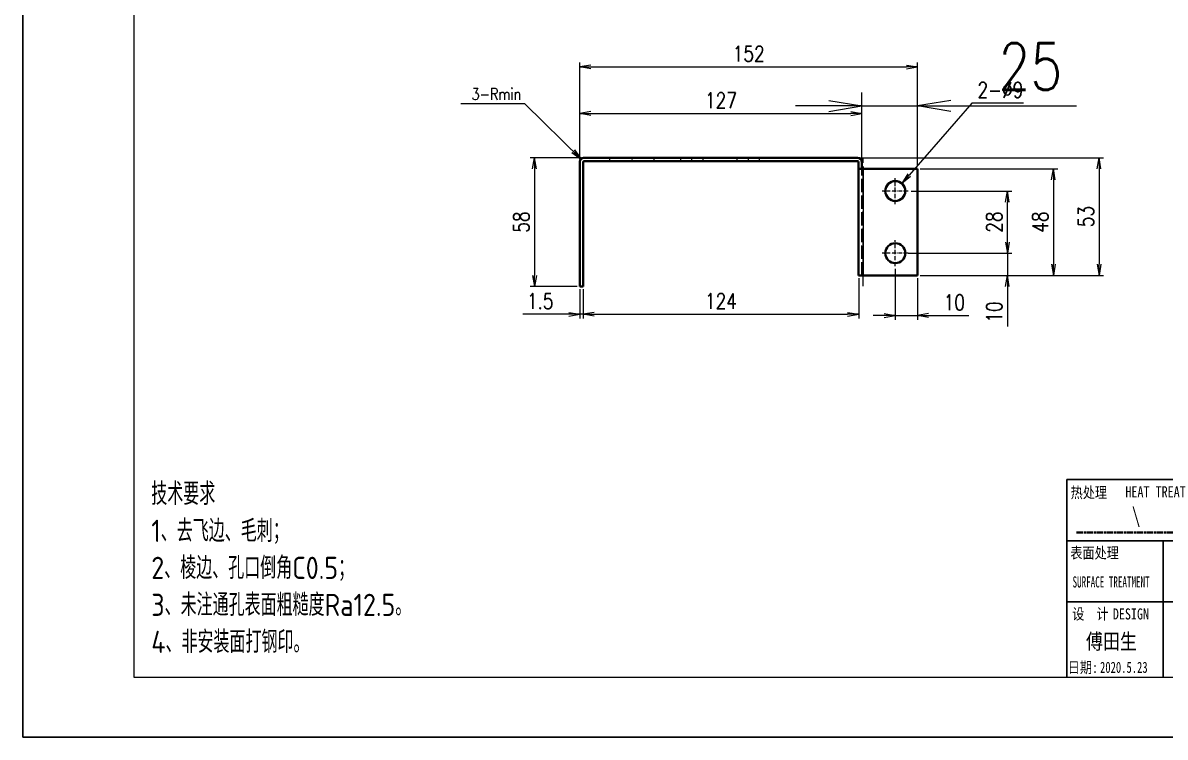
# Model space of a CAD drawing. Header units: millimetres. Extents: x 1333 to 209312, y -42879 to 359.
# Drawn here: x 141786 to 142300, y -1081 to -760 of the extents above; entities that cross this region are included whole.
import ezdxf
from ezdxf.enums import TextEntityAlignment as Align

# ---------------------------------------------------------------- set-up
doc = ezdxf.new("R2010")
doc.units = ezdxf.units.MM
doc.header["$LTSCALE"] = 0.5
for name, pattern in [('AM_ISO02W050x2', [3.75, 3, -0.75]), ('AM_ISO08W050x2', [9, 6, -0.75, 1.5, -0.75]), ('DASHDOT', [18.5, 12, -3, 0.5, -3]), ('DASHED', [15, 12, -3])]:
    doc.linetypes.add(name, pattern=pattern)
doc.layers.add('DIM', color=3, linetype='Continuous')
doc.layers.add('图\\M+19E79\\M+195B6\\M+18E9A', color=7, linetype='Continuous')
for name, color, linetype, lineweight in [('中心线', 2, 'AM_ISO08W050x2', 18), ('图框', 7, 'Continuous', 18), ('标注线', 3, 'Continuous', 18), ('热处理', 7, 'Continuous', 20), ('粗点划线', 6, 'AM_ISO08W050x2', 35), ('虚线', 1, 'AM_ISO02W050x2', 18)]:
    doc.layers.add(name, color=color, linetype=linetype, lineweight=lineweight)
doc.layers.add('打印', color=7, linetype='Continuous', lineweight=15, plot=False)
doc.layers.add('打印-禁用', color=7, linetype='Continuous', lineweight=15, plot=False)
doc.styles.add('DIM', font='romans.shx', dxfattribs={"width": 0.8, "bigfont": 'bigfont.shx'})
doc.styles.add('国标', font='simfang.ttf', dxfattribs={"width": 0.8})
doc.styles.add('机械长仿宋', font='gbenor.shx', dxfattribs={"height": 1, "bigfont": 'gbcbig.shx'})
doc.dimstyles.new('XR 1-2$0', dxfattribs={"dimscale": 2, "dimtxt": 3.5, "dimasz": 2.5, "dimexe": 1, "dimexo": 0.625, "dimgap": 1.2, "dimtad": 1, "dimdsep": 46, "dimtxsty": 'DIM', "dimblk": 'OPEN', "dimcen": 0, "dimclrd": 8, "dimclre": 8, "dimclrt": 2, "dimazin": 2, "dimtfac": 0.5, "dimtmove": 0, "dimatfit": 3, "dimldrblk": 'OPEN', "dimfxl": 0, "dimtolj": 2, "dimlwd": 13, "dimlwe": 13, "dimarcsym": 0})
doc.dimstyles.new('XR 1-2$3', dxfattribs={"dimscale": 2, "dimtxt": 3.5, "dimasz": 2.5, "dimexe": 1, "dimexo": 0.625, "dimgap": 1.2, "dimtad": 1, "dimtoh": 1, "dimdsep": 46, "dimtxsty": 'DIM', "dimblk": 'OPEN', "dimcen": 0, "dimclrd": 8, "dimclre": 8, "dimclrt": 2, "dimazin": 2, "dimtfac": 0.5, "dimtofl": 0, "dimtmove": 0, "dimatfit": 3, "dimldrblk": 'OPEN', "dimfxl": 0, "dimtolj": 2, "dimlwd": 18, "dimlwe": 18, "dimarcsym": 0})
doc.dimstyles.new('XR 1-2$7', dxfattribs={"dimscale": 2, "dimtxt": 3.5, "dimasz": 2.5, "dimexe": 1, "dimexo": 0.625, "dimgap": 1.2, "dimtad": 1, "dimdsep": 46, "dimtxsty": 'DIM', "dimblk": 'OPEN', "dimcen": 0, "dimclrd": 8, "dimclre": 8, "dimclrt": 2, "dimazin": 2, "dimtfac": 0.5, "dimtmove": 0, "dimatfit": 3, "dimldrblk": 'OPEN', "dimfxl": 0, "dimtolj": 2, "dimlwd": 13, "dimlwe": 13, "dimarcsym": 0})
doc.dimstyles.new('XR 1-6', dxfattribs={"dimscale": 6, "dimtxt": 3.5, "dimasz": 2.5, "dimexe": 1, "dimexo": 0.625, "dimgap": 1.2, "dimtad": 1, "dimdsep": 46, "dimtxsty": 'DIM', "dimblk": 'OPEN', "dimcen": 0, "dimclrd": 8, "dimclre": 8, "dimclrt": 2, "dimazin": 2, "dimtfac": 0.5, "dimtmove": 0, "dimatfit": 3, "dimldrblk": 'OPEN', "dimfxl": 0, "dimtolj": 2, "dimlwd": 18, "dimlwe": 18, "dimarcsym": 0})

# ---------------------------------------------------------------- blocks, each defined once
blk = doc.blocks.new('GZDEH零件A3图框V01版')
at = {"layer": '图\\M+19E79\\M+195B6\\M+18E9A', "color": 7}
blk.add_line((3272.49, -1788.46), (3092.49, -1788.46), dxfattribs=at)
at = {"layer": '图\\M+19E79\\M+195B6\\M+18E9A', "color": 9}
for p, q in [((3272.49, -1788.46), (3092.49, -1788.46)), ((3181.99, -1802.21), (3092.49, -1802.21)), ((3114.17, -1802.21), (3114.17, -1815.96)), ((3181.99, -1815.96), (3092.49, -1815.96)), ((3114.17, -1815.96), (3114.17, -1832.96)), ((3114.17, -1815.96), (3114.17, -1832.96))]:
    blk.add_line(p, q, dxfattribs=at)
at = {"layer": '图\\M+19E79\\M+195B6\\M+18E9A', "color": 9, "linetype": 'Continuous'}
blk.add_line((3092.49, -1832.96), (3092.49, -1788.46), dxfattribs=at)
at = {"layer": '图框', "linetype": 'Continuous'}
for p, q in [((2882.49, -1554.46), (2882.49, -1832.96)), ((2882.49, -1832.96), (3272.49, -1832.96))]:
    blk.add_line(p, q, dxfattribs=at)
at = {"layer": '打印-禁用', "linetype": 'Continuous'}
for p, q in [((2857.49, -1549.46), (2857.49, -1846.46)), ((2857.49, -1846.46), (3277.49, -1846.46))]:
    blk.add_line(p, q, dxfattribs=at)
at = {"layer": '图\\M+19E79\\M+195B6\\M+18E9A', "color": 9, "style": '国标'}
for s, width, p in [('热处理', 0.8, (3093.35, -1792.61)), ('表面处理', 0.8, (3093.27, -1806.21)), ('SURFACE TREATMENT', 0.6, (3093.77, -1812.75)), (' DESIGN', 0.8, (3101.47, -1819.96))]:
    blk.add_text(s, height=2.5, dxfattribs=dict(at, width=width)).set_placement(p)
at = {"layer": '图\\M+19E79\\M+195B6\\M+18E9A', "color": 9, "style": '国标', "width": 0.8}
for s, p in [('HEAT TREAT', (3112.45, -1792.46)), ('设  计', (3097.79, -1819.96)), ('日期:', (3096.09, -1832))]:
    blk.add_text(s, height=2.5, dxfattribs=at).set_placement(p, align=Align.CENTER)
blk = doc.blocks.new('DEH A3')
at = {"layer": '图框'}
blk.add_blockref('GZDEH零件A3图框V01版', (-2857.49, 1846.46), dxfattribs=at)
blk = doc.blocks.new('_Open')
at = {"color": 0, "linetype": 'ByBlock', "lineweight": -2}
for p, q in [((-1, 0.167), (0, 0)), ((-1, -0.167), (0, 0)), ((0, 0), (-1, 0))]:
    blk.add_line(p, q, dxfattribs=at)
blk = doc.blocks.new('*D523')
at = {"layer": 'Defpoints', "color": 0, "transparency": 16777216}
for p in [(142163.73, -800.52), (142036.73, -822.44), (142163.73, -822.44)]:
    blk.add_point(p, dxfattribs=at)
at = {"layer": '标注线', "color": 8, "lineweight": 13, "transparency": 16777216}
for p, q in [((142036.73, -821.19), (142036.73, -798.52)), ((142041.73, -800.52), (142158.73, -800.52)), ((142163.73, -821.19), (142163.73, -798.52))]:
    blk.add_line(p, q, dxfattribs=at)
at = {"layer": '标注线', "color": 8, "lineweight": 13, "transparency": 16777216, "xscale": 5, "yscale": 5, "zscale": 5, "rotation": 180}
blk.add_blockref('_Open', (142036.73, -800.52), dxfattribs=at)
at = {"layer": '标注线', "color": 8, "lineweight": 13, "transparency": 16777216, "xscale": 5, "yscale": 5, "zscale": 5}
blk.add_blockref('_Open', (142163.73, -800.52), dxfattribs=at)
at = {"layer": '标注线', "color": 2, "transparency": 16777216, "insert": (142100.23, -794.62), "char_height": 7, "attachment_point": 5, "style": 'DIM'}
blk.add_mtext('\\A2;127', dxfattribs=at)
blk = doc.blocks.new('*D524')
at = {"layer": 'Defpoints', "color": 0, "transparency": 16777216}
for p in [(142036.73, -878.44), (142038.23, -878.44), (142038.23, -890.92)]:
    blk.add_point(p, dxfattribs=at)
at = {"layer": '标注线', "color": 8, "lineweight": 13, "transparency": 16777216}
for p, q in [((142036.73, -879.69), (142036.73, -892.92)), ((142038.23, -879.69), (142038.23, -892.92)), ((142031.73, -890.92), (142011, -890.92)), ((142038.23, -890.92), (142036.73, -890.92)), ((142043.23, -890.92), (142048.23, -890.92))]:
    blk.add_line(p, q, dxfattribs=at)
at = {"layer": '标注线', "color": 8, "lineweight": 13, "transparency": 16777216, "xscale": 5, "yscale": 5, "zscale": 5}
blk.add_blockref('_Open', (142036.73, -890.92), dxfattribs=at)
at = {"layer": '标注线', "color": 8, "lineweight": 13, "transparency": 16777216, "xscale": 5, "yscale": 5, "zscale": 5, "rotation": 180}
blk.add_blockref('_Open', (142038.23, -890.92), dxfattribs=at)
at = {"layer": '标注线', "color": 2, "transparency": 16777216, "insert": (142018.86, -885.02), "char_height": 7, "attachment_point": 5, "style": 'DIM'}
blk.add_mtext('\\A2;1.5', dxfattribs=at)
blk = doc.blocks.new('*D525')
at = {"layer": 'Defpoints', "color": 0, "transparency": 16777216}
for p in [(142162.23, -873.44), (142038.23, -878.44), (142162.23, -890.92)]:
    blk.add_point(p, dxfattribs=at)
at = {"layer": '标注线', "color": 8, "lineweight": 13, "transparency": 16777216}
for p, q in [((142162.23, -874.69), (142162.23, -892.92)), ((142038.23, -879.69), (142038.23, -892.92)), ((142043.23, -890.92), (142157.23, -890.92))]:
    blk.add_line(p, q, dxfattribs=at)
at = {"layer": '标注线', "color": 8, "lineweight": 13, "transparency": 16777216, "xscale": 5, "yscale": 5, "zscale": 5, "rotation": 180}
blk.add_blockref('_Open', (142038.23, -890.92), dxfattribs=at)
at = {"layer": '标注线', "color": 8, "lineweight": 13, "transparency": 16777216, "xscale": 5, "yscale": 5, "zscale": 5}
blk.add_blockref('_Open', (142162.23, -890.92), dxfattribs=at)
at = {"layer": '标注线', "color": 2, "transparency": 16777216, "insert": (142100.23, -885.02), "char_height": 7, "attachment_point": 5, "style": 'DIM'}
blk.add_mtext('\\A2;124', dxfattribs=at)
blk = doc.blocks.new('*D526')
at = {"layer": 'Defpoints', "color": 0, "transparency": 16777216}
for p in [(142188.73, -779.52), (142036.73, -822.44), (142188.73, -825.44)]:
    blk.add_point(p, dxfattribs=at)
at = {"layer": '标注线', "color": 8, "lineweight": 13, "transparency": 16777216}
for p, q in [((142036.73, -821.19), (142036.73, -777.52)), ((142041.73, -779.52), (142183.73, -779.52)), ((142188.73, -824.19), (142188.73, -777.52))]:
    blk.add_line(p, q, dxfattribs=at)
at = {"layer": '标注线', "color": 8, "lineweight": 13, "transparency": 16777216, "xscale": 5, "yscale": 5, "zscale": 5, "rotation": 180}
blk.add_blockref('_Open', (142036.73, -779.52), dxfattribs=at)
at = {"layer": '标注线', "color": 8, "lineweight": 13, "transparency": 16777216, "xscale": 5, "yscale": 5, "zscale": 5}
blk.add_blockref('_Open', (142188.73, -779.52), dxfattribs=at)
at = {"layer": '标注线', "color": 2, "transparency": 16777216, "insert": (142112.73, -773.62), "char_height": 7, "attachment_point": 5, "style": 'DIM'}
blk.add_mtext('\\A2;152', dxfattribs=at)
blk = doc.blocks.new('*D527')
at = {"layer": 'Defpoints', "color": 0, "transparency": 16777216}
for p in [(142178.73, -869.29), (142188.73, -873.44), (142188.73, -891.5)]:
    blk.add_point(p, dxfattribs=at)
at = {"layer": '标注线', "color": 8, "lineweight": 13, "transparency": 16777216}
for p, q in [((142178.73, -870.54), (142178.73, -893.5)), ((142188.73, -874.69), (142188.73, -893.5)), ((142173.73, -891.5), (142168.73, -891.5)), ((142178.73, -891.5), (142188.73, -891.5)), ((142193.73, -891.5), (142211.8, -891.5))]:
    blk.add_line(p, q, dxfattribs=at)
at = {"layer": '标注线', "color": 8, "lineweight": 13, "transparency": 16777216, "xscale": 5, "yscale": 5, "zscale": 5}
blk.add_blockref('_Open', (142178.73, -891.5), dxfattribs=at)
at = {"layer": '标注线', "color": 8, "lineweight": 13, "transparency": 16777216, "xscale": 5, "yscale": 5, "zscale": 5, "rotation": 180}
blk.add_blockref('_Open', (142188.73, -891.5), dxfattribs=at)
at = {"layer": '标注线', "color": 2, "transparency": 16777216, "insert": (142205.26, -885.6), "char_height": 7, "attachment_point": 5, "style": 'DIM'}
blk.add_mtext('\\A2;10', dxfattribs=at)
blk = doc.blocks.new('*D528')
at = {"layer": 'Defpoints', "color": 0, "transparency": 16777216}
for p in [(142184.58, -863.44), (142188.73, -873.44), (142229.16, -873.44)]:
    blk.add_point(p, dxfattribs=at)
at = {"layer": '标注线', "color": 8, "lineweight": 13, "transparency": 16777216}
for p, q in [((142229.16, -858.44), (142229.16, -853.44)), ((142185.83, -863.44), (142231.16, -863.44)), ((142229.16, -863.44), (142229.16, -873.44)), ((142189.98, -873.44), (142231.16, -873.44)), ((142229.16, -878.44), (142229.16, -896.51))]:
    blk.add_line(p, q, dxfattribs=at)
at = {"layer": '标注线', "color": 8, "lineweight": 13, "transparency": 16777216, "xscale": 5, "yscale": 5, "zscale": 5}
for p, rotation in [((142229.16, -863.44), 270), ((142229.16, -873.44), 90)]:
    blk.add_blockref('_Open', p, dxfattribs=dict(at, rotation=rotation))
at = {"layer": '标注线', "color": 2, "transparency": 16777216, "insert": (142223.26, -889.97), "char_height": 7, "attachment_point": 5, "rotation": 90, "style": 'DIM'}
blk.add_mtext('\\A2;10', dxfattribs=at)
blk = doc.blocks.new('*D529')
at = {"layer": 'Defpoints', "color": 0, "transparency": 16777216}
for p in [(142184.58, -835.44), (142229.16, -835.44), (142183.23, -863.44)]:
    blk.add_point(p, dxfattribs=at)
at = {"layer": '标注线', "color": 8, "lineweight": 13, "transparency": 16777216}
for p, q in [((142185.83, -835.44), (142231.16, -835.44)), ((142229.16, -858.44), (142229.16, -840.44)), ((142184.48, -863.44), (142231.16, -863.44))]:
    blk.add_line(p, q, dxfattribs=at)
at = {"layer": '标注线', "color": 8, "lineweight": 13, "transparency": 16777216, "xscale": 5, "yscale": 5, "zscale": 5}
for p, rotation in [((142229.16, -835.44), 90), ((142229.16, -863.44), 270)]:
    blk.add_blockref('_Open', p, dxfattribs=dict(at, rotation=rotation))
at = {"layer": '标注线', "color": 2, "transparency": 16777216, "insert": (142223.26, -849.44), "char_height": 7, "attachment_point": 5, "rotation": 90, "style": 'DIM'}
blk.add_mtext('\\A2;28', dxfattribs=at)
blk = doc.blocks.new('*D530')
at = {"layer": 'Defpoints', "color": 0, "transparency": 16777216}
for p in [(142188.73, -825.44), (142188.73, -873.44), (142249.87, -873.44)]:
    blk.add_point(p, dxfattribs=at)
at = {"layer": '标注线', "color": 8, "lineweight": 13, "transparency": 16777216}
for p, q in [((142189.98, -825.44), (142251.87, -825.44)), ((142249.87, -830.44), (142249.87, -868.44)), ((142189.98, -873.44), (142251.87, -873.44))]:
    blk.add_line(p, q, dxfattribs=at)
at = {"layer": '标注线', "color": 8, "lineweight": 13, "transparency": 16777216, "xscale": 5, "yscale": 5, "zscale": 5}
for p, rotation in [((142249.87, -825.44), 90), ((142249.87, -873.44), 270)]:
    blk.add_blockref('_Open', p, dxfattribs=dict(at, rotation=rotation))
at = {"layer": '标注线', "color": 2, "transparency": 16777216, "insert": (142243.97, -849.44), "char_height": 7, "attachment_point": 5, "rotation": 90, "style": 'DIM'}
blk.add_mtext('\\A2;48', dxfattribs=at)
blk = doc.blocks.new('*D531')
at = {"layer": 'Defpoints', "color": 0, "transparency": 16777216}
for p in [(142038.73, -820.44), (142016.29, -878.44), (142036.73, -878.44)]:
    blk.add_point(p, dxfattribs=at)
at = {"layer": '标注线', "color": 8, "lineweight": 13, "transparency": 16777216}
for p, q in [((142037.48, -820.44), (142014.29, -820.44)), ((142016.29, -825.44), (142016.29, -873.44)), ((142035.48, -878.44), (142014.29, -878.44))]:
    blk.add_line(p, q, dxfattribs=at)
at = {"layer": '标注线', "color": 8, "lineweight": 13, "transparency": 16777216, "xscale": 5, "yscale": 5, "zscale": 5}
for p, rotation in [((142016.29, -820.44), 90), ((142016.29, -878.44), 270)]:
    blk.add_blockref('_Open', p, dxfattribs=dict(at, rotation=rotation))
at = {"layer": '标注线', "color": 2, "transparency": 16777216, "insert": (142010.39, -849.44), "char_height": 7, "attachment_point": 5, "rotation": 90, "style": 'DIM'}
blk.add_mtext('\\A2;58', dxfattribs=at)
blk = doc.blocks.new('*D532')
at = {"layer": 'Defpoints', "color": 0, "transparency": 16777216}
for p in [(142161.73, -820.44), (142188.73, -873.44), (142270.48, -873.44)]:
    blk.add_point(p, dxfattribs=at)
at = {"layer": '标注线', "color": 8, "lineweight": 13, "transparency": 16777216}
for p, q in [((142162.98, -820.44), (142272.48, -820.44)), ((142270.48, -825.44), (142270.48, -868.44)), ((142189.98, -873.44), (142272.48, -873.44))]:
    blk.add_line(p, q, dxfattribs=at)
at = {"layer": '标注线', "color": 8, "lineweight": 13, "transparency": 16777216, "xscale": 5, "yscale": 5, "zscale": 5}
for p, rotation in [((142270.48, -820.44), 90), ((142270.48, -873.44), 270)]:
    blk.add_blockref('_Open', p, dxfattribs=dict(at, rotation=rotation))
at = {"layer": '标注线', "color": 2, "transparency": 16777216, "insert": (142264.58, -846.94), "char_height": 7, "attachment_point": 5, "rotation": 90, "style": 'DIM'}
blk.add_mtext('\\A2;53', dxfattribs=at)
blk = doc.blocks.new('*D533')
at = {"layer": 'Defpoints', "color": 0, "transparency": 16777216}
for p in [(142181.68, -832.05), (142175.77, -838.84)]:
    blk.add_point(p, dxfattribs=at)
at = {"layer": '标注线', "color": 8, "lineweight": 18, "transparency": 16777216}
for p, q in [((142213.24, -795.81), (142184.97, -828.28)), ((142236.44, -795.81), (142213.24, -795.81))]:
    blk.add_line(p, q, dxfattribs=at)
at = {"layer": '标注线', "color": 8, "lineweight": 18, "transparency": 16777216, "xscale": 5, "yscale": 5, "zscale": 5, "rotation": 228.9565725822488}
blk.add_blockref('_Open', (142181.68, -832.05), dxfattribs=at)
at = {"layer": '标注线', "color": 2, "transparency": 16777216, "insert": (142226.04, -789.91), "char_height": 7, "attachment_point": 5, "style": 'DIM'}
blk.add_mtext('\\A2;2-%%c9', dxfattribs=at)
blk = doc.blocks.new('*D664')
at = {"layer": 'Defpoints', "color": 0, "transparency": 16777216}
for p in [(142188.73, -797.1), (142163.73, -825.44), (142188.73, -825.44)]:
    blk.add_point(p, dxfattribs=at)
at = {"layer": '标注线', "color": 8, "lineweight": 18, "transparency": 16777216}
for p, q in [((142163.73, -821.69), (142163.73, -791.1)), ((142188.73, -821.69), (142188.73, -791.1)), ((142148.73, -797.1), (142133.73, -797.1)), ((142163.73, -797.1), (142188.73, -797.1)), ((142203.73, -797.1), (142260.33, -797.1))]:
    blk.add_line(p, q, dxfattribs=at)
at = {"layer": '标注线', "color": 8, "lineweight": 18, "transparency": 16777216, "xscale": 15, "yscale": 15, "zscale": 15}
blk.add_blockref('_Open', (142163.73, -797.1), dxfattribs=at)
at = {"layer": '标注线', "color": 8, "lineweight": 18, "transparency": 16777216, "xscale": 15, "yscale": 15, "zscale": 15, "rotation": 180}
blk.add_blockref('_Open', (142188.73, -797.1), dxfattribs=at)
at = {"layer": '标注线', "color": 2, "transparency": 16777216, "insert": (142239.53, -779.4), "char_height": 21, "attachment_point": 5, "style": 'DIM'}
blk.add_mtext('\\A2;25', dxfattribs=at)

msp = doc.modelspace()

# ---------------------------------------------------------------- linework, layer by layer
at = {"color": 7, "lineweight": 35}
for p, q in [((142036.729, -878.441), (142036.729, -822.441)), ((142038.229, -878.441), (142038.229, -822.441)), ((142161.729, -820.441), (142038.729, -820.441)), ((142161.729, -821.941), (142038.729, -821.941)), ((142162.229, -825.441), (142162.229, -873.441)), ((142188.729, -825.441), (142164.229, -825.441)), ((142188.729, -825.441), (142188.729, -873.441)), ((142188.729, -873.441), (142164.229, -873.441))]:
    msp.add_line(p, q, dxfattribs=at)
at = {"color": 7, "lineweight": 35, "ltscale": 0.075}
for p, q in [((142162.229, -822.441), (142162.229, -825.441)), ((142163.729, -822.441), (142163.729, -825.441))]:
    msp.add_line(p, q, dxfattribs=at)
at = {"color": 7, "lineweight": 35, "ltscale": 0.05}
for p, q in [((142164.229, -825.441), (142162.229, -825.441)), ((142164.229, -873.441), (142162.229, -873.441))]:
    msp.add_line(p, q, dxfattribs=at)
at = {"color": 7, "lineweight": 13}
msp.add_line((142164.229, -825.441), (142164.229, -873.441), dxfattribs=at)
at = {"color": 7, "lineweight": 35, "ltscale": 0.0375}
msp.add_line((142036.729, -878.441), (142038.229, -878.441), dxfattribs=at)
at = {"color": 7, "lineweight": 35}
for centre in [(142178.729, -835.441), (142178.729, -863.441)]:
    msp.add_circle(centre, 4.5, dxfattribs=at)
for centre, radius, start, end in [((142038.729, -822.441), 2, 90.00001, 180.00001), ((142038.729, -822.441), 0.5, 90.00001, 180.00001), ((142161.729, -822.441), 2, 0.00001, 90.00001), ((142161.729, -822.441), 0.5, 0.00001, 90.00001)]:
    msp.add_arc(centre, radius, start, end, dxfattribs=at)
at = {"layer": '中心线', "linetype": 'DASHDOT', "lineweight": 13, "ltscale": 0.04502}
msp.add_line((142060.229, -822.091), (142060.229, -820.291), dxfattribs=at)
at = {"layer": '中心线', "linetype": 'DASHDOT', "lineweight": 13, "ltscale": 0.044995}
for p, q in [((142087.029, -820.291), (142087.029, -822.091)), ((142112.429, -820.291), (142112.429, -822.091))]:
    msp.add_line(p, q, dxfattribs=at)
at = {"layer": '中心线', "linetype": 'DASHDOT', "lineweight": 13}
msp.add_line((142164.229, -878.241), (142164.229, -820.641), dxfattribs=at)
at = {"layer": '中心线', "linetype": 'DASHDOT', "lineweight": 13, "ltscale": 0.292499}
for p, q in [((142178.729, -841.291), (142178.729, -829.591)), ((142178.729, -869.291), (142178.729, -857.591))]:
    msp.add_line(p, q, dxfattribs=at)
at = {"layer": '中心线', "linetype": 'DASHDOT', "lineweight": 13, "ltscale": 0.292505}
for p, q in [((142184.579, -835.441), (142172.879, -835.441)), ((142184.579, -863.441), (142172.879, -863.441))]:
    msp.add_line(p, q, dxfattribs=at)
at = {"layer": '打印'}
msp.add_lwpolyline([(141785.962, -487.43), (142625.962, -487.43), (142625.962, -1081.43), (141785.962, -1081.43)], close=True, dxfattribs=at)
at = {"layer": '粗点划线', "linetype": 'AM_ISO08W050x2'}
msp.add_line((142260.311, -989.287), (142316.033, -989.287), dxfattribs=at)
at = {"layer": '虚线', "linetype": 'DASHED', "lineweight": 13, "ltscale": 0.0375}
for p, q in [((142050.229, -821.941), (142050.229, -820.441)), ((142070.229, -821.941), (142070.229, -820.441)), ((142082.029, -820.441), (142082.029, -821.941)), ((142092.029, -820.441), (142092.029, -821.941)), ((142107.429, -820.441), (142107.429, -821.941)), ((142117.429, -820.441), (142117.429, -821.941))]:
    msp.add_line(p, q, dxfattribs=at)
at = {"layer": '虚线', "linetype": 'DASHED', "lineweight": 13}
for p, q in [((142163.729, -873.441), (142163.729, -825.441)), ((142164.229, -873.441), (142164.229, -825.441))]:
    msp.add_line(p, q, dxfattribs=at)

# ---------------------------------------------------------------- block references
at = {"layer": '图框', "xscale": 2, "yscale": 2, "zscale": 2}
msp.add_blockref('DEH A3', (141785.962, -1081.43), dxfattribs=at)

# ---------------------------------------------------------------- texts
at = {"layer": 'DIM', "color": 2, "insert": (141987.963, -794.43), "char_height": 5.25, "width": 22.7412, "attachment_point": 7, "rotation": 360, "style": 'DIM'}
msp.add_mtext('\\A2;{\\Fromans,bigfont|c134;3-Rmin}', dxfattribs=at)
at = {"layer": '图\\M+19E79\\M+195B6\\M+18E9A', "color": 3, "style": '国标'}
for s, height, width, p in [('傅田生', 7, 0.8, (142264.558, -1041.797)), ('2020.5.23', 5, 0.7, (142270.888, -1052.47))]:
    msp.add_text(s, height=height, dxfattribs=dict(at, width=width)).set_placement(p)
at = {"layer": '标注线', "color": 2, "insert": (141843.788, -1043.568), "char_height": 10, "width": 229.64922, "attachment_point": 7, "style": '机械长仿宋'}
msp.add_mtext('\\A2;技术要求\\P1、去飞边、毛刺；\\P2、棱边、孔口倒角C0.5；\\P3、未注通孔表面粗糙度Ra12.5。\\P4、非安装面打钢印。', dxfattribs=at)
at = {"layer": '热处理', "color": 3, "style": '国标', "width": 0.8}
msp.add_text('\\', height=7, dxfattribs=at).set_placement((142287.121, -985.037), align=Align.CENTER)

# ---------------------------------------------------------------- dimensions: what is measured, and where the dimension line sits
at = {"layer": '标注线', "color": 7}
dim = msp.add_linear_dim(base=(142188.729, -797.101), p1=(142163.729, -825.441), p2=(142188.729, -825.441), dimstyle='XR 1-6', dxfattribs=at)
dim.commit()
dim.dimension.update_dxf_attribs({"geometry": '*D664', "text_midpoint": (142239.529, -779.401)})
at = {"layer": '标注线'}
for base, p1, p2, angle, picture, middle in [((142188.729, -779.516), (142036.729, -822.441), (142188.729, -825.441), 360, '*D526', (142112.729, -773.616)), ((142163.729, -800.52), (142036.729, -822.441), (142163.729, -822.441), 360, '*D523', (142100.229, -794.62)), ((142016.291, -878.441), (142038.729, -820.441), (142036.729, -878.441), 270, '*D531', (142010.391, -849.441)), ((142270.476, -873.441), (142161.729, -820.441), (142188.729, -873.441), 270, '*D532', (142264.576, -846.941)), ((142249.868, -873.441), (142188.729, -825.441), (142188.729, -873.441), 270, '*D530', (142243.968, -849.441)), ((142229.164, -835.441), (142183.229, -863.441), (142184.579, -835.441), 270, '*D529', (142223.264, -849.441)), ((142229.164, -873.441), (142184.579, -863.441), (142188.729, -873.441), 270, '*D528', (142223.264, -889.975)), ((142162.229, -890.923), (142038.229, -878.441), (142162.229, -873.441), 360, '*D525', (142100.229, -885.023)), ((142188.729, -891.495), (142178.729, -869.291), (142188.729, -873.441), 360, '*D527', (142205.262, -885.595))]:
    dim = msp.add_linear_dim(base=base, p1=p1, p2=p2, angle=angle, dimstyle='XR 1-2$0', dxfattribs=at)
    dim.commit()
    dim.dimension.update_dxf_attribs({"geometry": picture, "text_midpoint": middle})
dim = msp.add_diameter_dim_2p(p1=(142175.774, -838.835), p2=(142181.684, -832.047), dimstyle='XR 1-2$3', override={"dimpost": '2-%%c<>'}, dxfattribs=at)
dim.commit()
dim.dimension.update_dxf_attribs({"geometry": '*D533', "text_midpoint": (142226.036, -795.806), "dimtype": 163})
dim = msp.add_linear_dim(base=(142038.229, -890.923), p1=(142036.729, -878.441), p2=(142038.229, -878.441), angle=360, dimstyle='XR 1-2$0', dxfattribs=at)
dim.commit()
dim.dimension.update_dxf_attribs({"geometry": '*D524', "text_midpoint": (142018.862, -890.923), "dimtype": 160})

# ---------------------------------------------------------------- leaders
msp.add_leader([(142037.315, -821.027), (142011.902, -796.133), (141983.099, -796.133)], dimstyle='XR 1-2$7', override={"dimgap": 1.2, "dimtad": 1}, dxfattribs=at)

doc.saveas('drawing.dxf')
